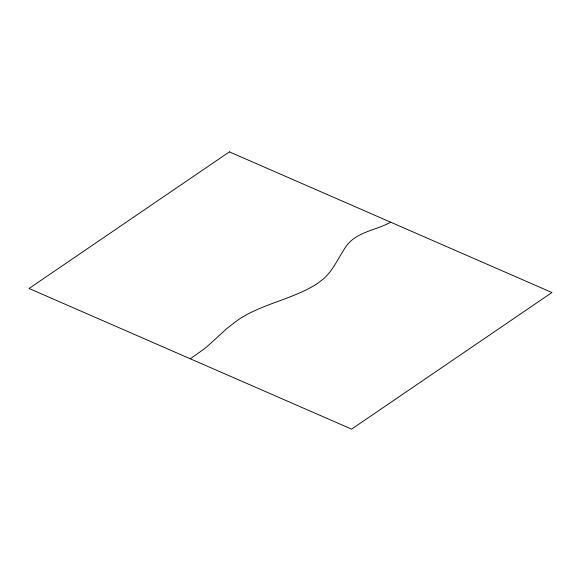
<?xml version="1.0" encoding="UTF-8"?>
<svg xmlns="http://www.w3.org/2000/svg" width="581" height="581" viewBox="0 0 581 581"><rect width="100%" height="100%" fill="white"/><g stroke="black" fill="none" stroke-linecap="round" stroke-linejoin="round"><path stroke-width="0.87" d="M190.328 358.804L202.544 350.132A338.382 166.115 9.4 0 0 208.209 345.601L227.171 328.207L238.893 319.325A188.672 92.619 9.4 0 1 245.661 315.272C267.834 302.904 293.456 298.162 315.192 284.937A136.259 66.888 9.4 0 0 321.264 280.587C332.702 272.017 337.895 258.349 345.724 246.925C355.979 231.659 375.863 230.577 390.672 222.196M229.401 151.873L29.05 288.481L351.599 429.127L551.95 292.519L229.401 151.873"/></g></svg>
